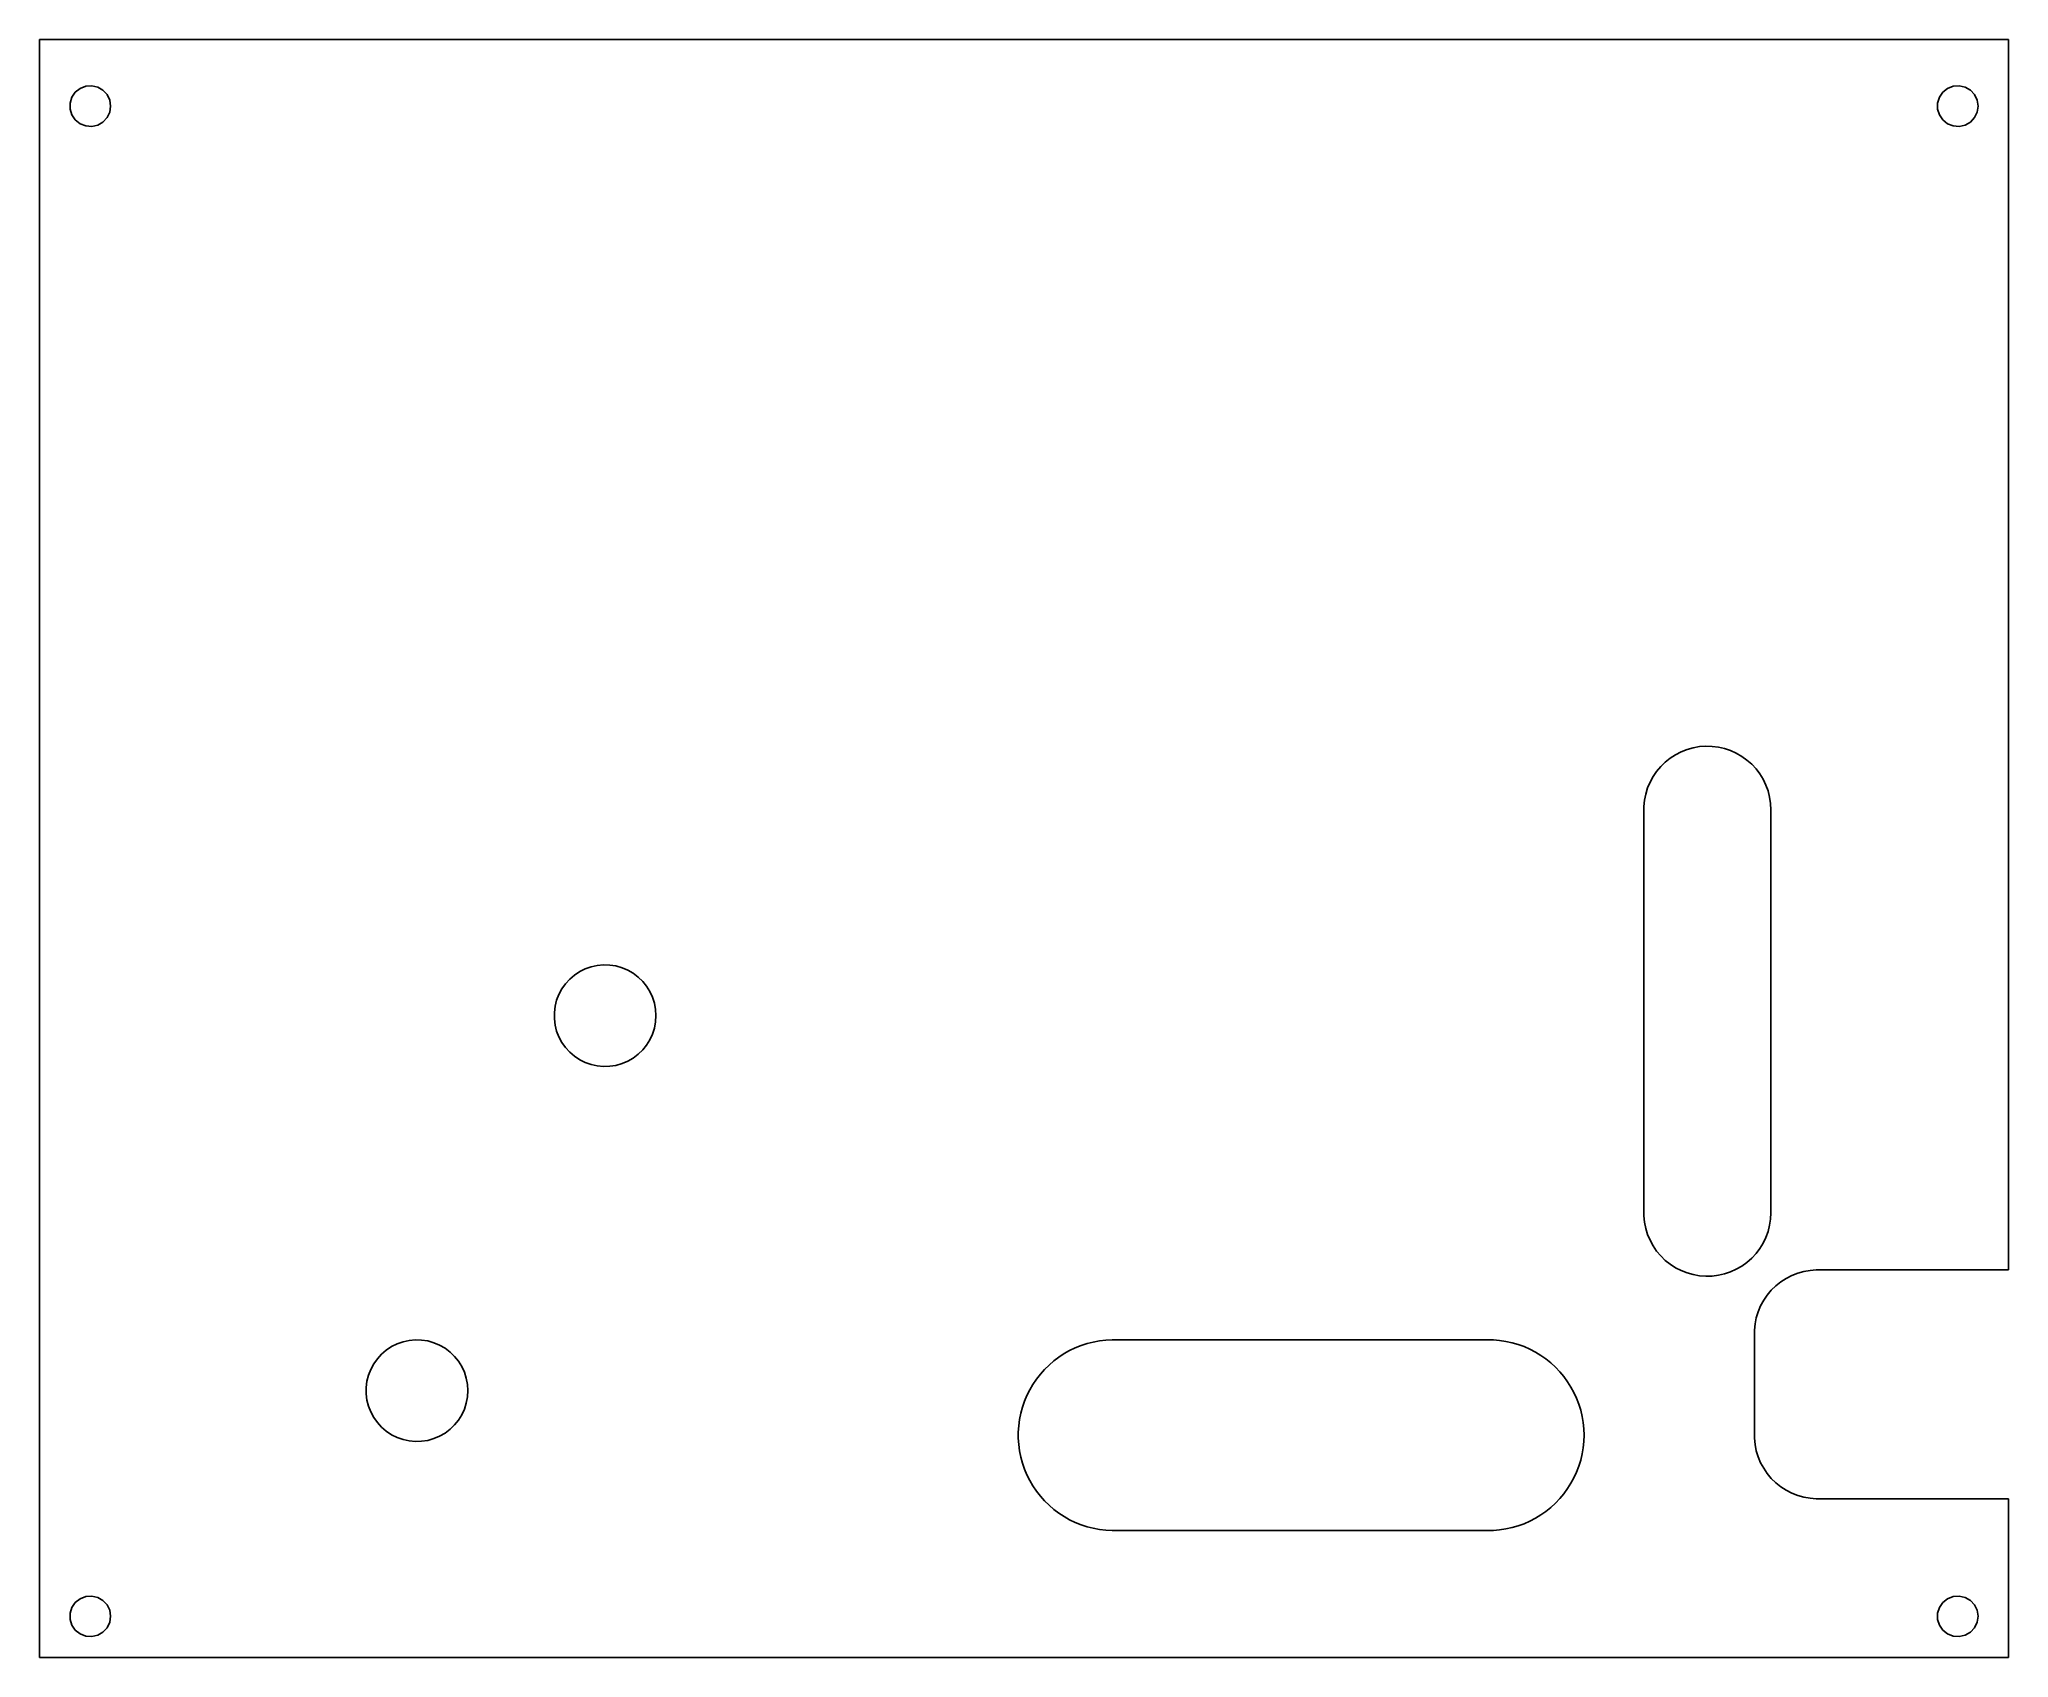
# Model space of a CAD drawing. Header units: metres. Extents: x -8 to 147, y -3 to 124.
import ezdxf

# ---------------------------------------------------------------- set-up
doc = ezdxf.new("R2010")
doc.units = ezdxf.units.M

msp = doc.modelspace()

# ---------------------------------------------------------------- linework, layer by layer
for p, q in [((146.9, 124.3), (-8, 124.3)), ((-8, 124.3), (-8, -3)), ((146.9, 27.5), (146.9, 124.3)), ((-5.58212, 119.288), (-5.44154, 119.744)), ((-5.58212, 118.812), (-5.58212, 119.288)), ((-5.44154, 119.744), (-5.17288, 120.138)), ((-5.17288, 120.138), (-4.79999, 120.436)), ((-4.79999, 120.436), (-4.35603, 120.61)), ((-4.35603, 120.61), (-3.88043, 120.646)), ((-3.88043, 120.646), (-3.41545, 120.539)), ((-3.41545, 120.539), (-3.00241, 120.301)), ((-3.00241, 120.301), (-2.67801, 119.951)), ((-2.67801, 119.951), (-2.47107, 119.522)), ((-2.47107, 119.522), (-2.39999, 119.05)), ((141.318, 119.288), (141.458, 119.744)), ((141.318, 118.812), (141.318, 119.288)), ((141.458, 119.744), (141.727, 120.138)), ((141.727, 120.138), (142.1, 120.436)), ((142.1, 120.436), (142.544, 120.61)), ((142.544, 120.61), (143.02, 120.646)), ((143.02, 120.646), (143.485, 120.539)), ((143.485, 120.539), (143.898, 120.301)), ((143.898, 120.301), (144.222, 119.951)), ((144.222, 119.951), (144.429, 119.522)), ((144.429, 119.522), (144.5, 119.05)), ((-5.44154, 118.356), (-5.58212, 118.812)), ((-5.17288, 117.962), (-5.44154, 118.356)), ((-4.79999, 117.664), (-5.17288, 117.962)), ((-3.00241, 117.799), (-3.41545, 117.561)), ((-2.67801, 118.149), (-3.00241, 117.799)), ((-2.47107, 118.578), (-2.67801, 118.149)), ((-2.39999, 119.05), (-2.47107, 118.578)), ((141.458, 118.356), (141.318, 118.812)), ((141.727, 117.962), (141.458, 118.356)), ((142.1, 117.664), (141.727, 117.962)), ((143.898, 117.799), (143.485, 117.561)), ((144.222, 118.149), (143.898, 117.799)), ((144.429, 118.578), (144.222, 118.149)), ((144.5, 119.05), (144.429, 118.578)), ((-4.35603, 117.49), (-4.79999, 117.664)), ((-3.88043, 117.454), (-4.35603, 117.49)), ((-3.41545, 117.561), (-3.88043, 117.454)), ((142.544, 117.49), (142.1, 117.664)), ((143.02, 117.454), (142.544, 117.49)), ((143.485, 117.561), (143.02, 117.454)), ((120.7, 68.0301), (121.144, 68.2575)), ((121.144, 68.2575), (121.608, 68.4396)), ((121.608, 68.4396), (122.087, 68.5746)), ((122.087, 68.5746), (122.578, 68.6612)), ((122.578, 68.6612), (123.075, 68.6984)), ((123.075, 68.6984), (123.574, 68.686)), ((123.574, 68.686), (124.068, 68.624)), ((124.068, 68.624), (124.554, 68.5131)), ((124.554, 68.5131), (125.027, 68.3544)), ((125.027, 68.3544), (125.481, 68.1494)), ((118.934, 66.3072), (119.214, 66.719)), ((119.214, 66.719), (119.535, 67.1009)), ((119.535, 67.1009), (119.892, 67.4489)), ((119.892, 67.4489), (120.281, 67.7597)), ((120.281, 67.7597), (120.7, 68.0301)), ((125.481, 68.1494), (125.913, 67.9001)), ((125.913, 67.9001), (126.317, 67.6091)), ((126.317, 67.6091), (126.691, 67.2793)), ((126.691, 67.2793), (127.03, 66.9139)), ((127.03, 66.9139), (127.331, 66.5166)), ((118.355, 64.9338), (118.502, 65.4101)), ((118.502, 65.4101), (118.695, 65.8694)), ((118.695, 65.8694), (118.934, 66.3072)), ((127.331, 66.5166), (127.591, 66.0913)), ((127.591, 66.0913), (127.807, 65.6422)), ((127.807, 65.6422), (127.978, 65.1738)), ((127.978, 65.1738), (128.101, 64.6907)), ((118.206, 63.9492), (118.256, 64.4452)), ((118.206, 31.7508), (118.206, 63.9492)), ((118.256, 64.4452), (118.355, 64.9338)), ((128.101, 64.6907), (128.175, 64.1978)), ((128.175, 64.1978), (128.2, 63.7)), ((128.2, 63.7), (128.2, 32)), ((34.5, 50.9641), (34.9409, 51.1836)), ((34.9409, 51.1836), (35.4053, 51.3473)), ((35.4053, 51.3473), (35.8864, 51.4527)), ((35.8864, 51.4527), (36.3768, 51.4981)), ((36.3768, 51.4981), (36.8691, 51.4829)), ((36.8691, 51.4829), (37.3557, 51.4074)), ((37.3557, 51.4074), (37.8294, 51.2726)), ((37.8294, 51.2726), (38.2829, 51.0806)), ((32.8661, 49.1718), (33.0991, 49.6057)), ((33.0991, 49.6057), (33.3837, 50.0077)), ((33.3837, 50.0077), (33.7155, 50.3716)), ((33.7155, 50.3716), (34.0895, 50.6921)), ((34.0895, 50.6921), (34.5, 50.9641)), ((38.2829, 51.0806), (38.7095, 50.8344)), ((38.7095, 50.8344), (39.1025, 50.5376)), ((39.1025, 50.5376), (39.456, 50.1948)), ((39.456, 50.1948), (39.7648, 49.8111)), ((39.7648, 49.8111), (40.024, 49.3924)), ((32.5076, 47.7462), (32.5681, 48.235)), ((32.5681, 48.235), (32.6882, 48.7126)), ((32.6882, 48.7126), (32.8661, 49.1718)), ((40.024, 49.3924), (40.2299, 48.945)), ((40.2299, 48.945), (40.3792, 48.4756)), ((40.3792, 48.4756), (40.4697, 47.9915)), ((32.5076, 47.2538), (32.5076, 47.7462)), ((32.5681, 46.765), (32.5076, 47.2538)), ((32.6882, 46.2874), (32.5681, 46.765)), ((40.3792, 46.5243), (40.2299, 46.055)), ((40.4697, 47.0084), (40.3792, 46.5243)), ((40.4697, 47.9915), (40.5, 47.5)), ((40.5, 47.5), (40.4697, 47.0084)), ((32.8661, 45.8282), (32.6882, 46.2874)), ((33.0991, 45.3943), (32.8661, 45.8282)), ((33.3837, 44.9923), (33.0991, 45.3943)), ((33.7155, 44.6283), (33.3837, 44.9923)), ((39.7648, 45.1889), (39.456, 44.8052)), ((40.024, 45.6076), (39.7648, 45.1889)), ((40.2299, 46.055), (40.024, 45.6076)), ((34.0895, 44.3079), (33.7155, 44.6283)), ((34.5, 44.0359), (34.0895, 44.3079)), ((34.9409, 43.8164), (34.5, 44.0359)), ((35.4053, 43.6527), (34.9409, 43.8164)), ((35.8864, 43.5473), (35.4053, 43.6527)), ((36.3768, 43.5019), (35.8864, 43.5473)), ((36.8691, 43.5171), (36.3768, 43.5019)), ((37.3557, 43.5926), (36.8691, 43.5171)), ((37.8294, 43.7274), (37.3557, 43.5926)), ((38.2829, 43.9193), (37.8294, 43.7274)), ((38.7095, 44.1656), (38.2829, 43.9193)), ((39.1025, 44.4624), (38.7095, 44.1656)), ((39.456, 44.8052), (39.1025, 44.4624)), ((118.256, 31.2548), (118.206, 31.7508)), ((118.355, 30.7662), (118.256, 31.2548)), ((128.101, 31.0093), (127.978, 30.5262)), ((128.175, 31.5022), (128.101, 31.0093)), ((128.2, 32), (128.175, 31.5022)), ((118.502, 30.2899), (118.355, 30.7662)), ((118.695, 29.8306), (118.502, 30.2899)), ((118.934, 29.3928), (118.695, 29.8306)), ((127.591, 29.6087), (127.331, 29.1834)), ((127.807, 30.0578), (127.591, 29.6087)), ((127.978, 30.5262), (127.807, 30.0578)), ((119.214, 28.981), (118.934, 29.3928)), ((119.535, 28.5991), (119.214, 28.981)), ((119.892, 28.2511), (119.535, 28.5991)), ((120.281, 27.9403), (119.892, 28.2511)), ((120.7, 27.6699), (120.281, 27.9403)), ((126.317, 28.0908), (125.913, 27.7999)), ((126.691, 28.4207), (126.317, 28.0908)), ((127.03, 28.7861), (126.691, 28.4207)), ((127.331, 29.1834), (127.03, 28.7861)), ((121.144, 27.4425), (120.7, 27.6699)), ((121.608, 27.2604), (121.144, 27.4425)), ((122.087, 27.1254), (121.608, 27.2604)), ((122.578, 27.0388), (122.087, 27.1254)), ((123.075, 27.0015), (122.578, 27.0388)), ((123.574, 27.014), (123.075, 27.0015)), ((124.068, 27.076), (123.574, 27.014)), ((124.554, 27.1869), (124.068, 27.076)), ((125.027, 27.3456), (124.554, 27.1869)), ((125.481, 27.5506), (125.027, 27.3456)), ((125.913, 27.7999), (125.481, 27.5506)), ((128.592, 26.2489), (128.981, 26.5597)), ((128.981, 26.5597), (129.4, 26.8301)), ((129.4, 26.8301), (129.844, 27.0575)), ((129.844, 27.0575), (130.308, 27.2396)), ((130.308, 27.2396), (130.787, 27.3746)), ((130.787, 27.3746), (131.278, 27.4612)), ((131.278, 27.4612), (131.775, 27.4984)), ((131.775, 27.4984), (145.9, 27.5)), ((145.9, 27.5), (146.9, 27.5)), ((127.395, 24.6694), (127.634, 25.1072)), ((127.634, 25.1072), (127.914, 25.519)), ((127.914, 25.519), (128.235, 25.9009)), ((128.235, 25.9009), (128.592, 26.2489)), ((126.906, 22.7492), (126.956, 23.2452)), ((126.956, 23.2452), (127.055, 23.7338)), ((127.055, 23.7338), (127.202, 24.2101)), ((127.202, 24.2101), (127.395, 24.6694)), ((20.1409, 21.6836), (20.6053, 21.8473)), ((20.6053, 21.8473), (21.0864, 21.9527)), ((21.0864, 21.9527), (21.5768, 21.9981)), ((21.5768, 21.9981), (22.0691, 21.9829)), ((22.0691, 21.9829), (22.5557, 21.9074)), ((22.5557, 21.9074), (23.0294, 21.7726)), ((23.0294, 21.7726), (23.4829, 21.5806)), ((73.9478, 21.5524), (74.4195, 21.7056)), ((74.4195, 21.7056), (74.9003, 21.8274)), ((74.9003, 21.8274), (75.388, 21.9171)), ((75.388, 21.9171), (75.8806, 21.9744)), ((75.8806, 21.9744), (76.376, 21.999)), ((76.376, 21.999), (105.876, 21.999)), ((105.876, 21.999), (106.372, 21.9908)), ((106.372, 21.9908), (106.866, 21.9498)), ((106.866, 21.9498), (107.357, 21.8763)), ((107.357, 21.8763), (107.841, 21.7705)), ((107.841, 21.7705), (108.318, 21.6329)), ((126.906, 14.2508), (126.906, 22.7492)), ((18.2991, 20.1057), (18.5837, 20.5077)), ((18.5837, 20.5077), (18.9155, 20.8716)), ((18.9155, 20.8716), (19.2895, 21.1921)), ((19.2895, 21.1921), (19.7, 21.4641)), ((19.7, 21.4641), (20.1409, 21.6836)), ((23.4829, 21.5806), (23.9095, 21.3344)), ((23.9095, 21.3344), (24.3025, 21.0376)), ((24.3025, 21.0376), (24.656, 20.6948)), ((24.656, 20.6948), (24.9648, 20.3111)), ((24.9648, 20.3111), (25.224, 19.8924)), ((71.4204, 20.0179), (71.7962, 20.3416)), ((71.7962, 20.3416), (72.1925, 20.6397)), ((72.1925, 20.6397), (72.6077, 20.9109)), ((72.6077, 20.9109), (73.0399, 21.1542)), ((73.0399, 21.1542), (73.4873, 21.3683)), ((73.4873, 21.3683), (73.9478, 21.5524)), ((108.318, 21.6329), (108.784, 21.4641)), ((108.784, 21.4641), (109.238, 21.2649)), ((109.238, 21.2649), (109.678, 21.0361)), ((109.678, 21.0361), (110.102, 20.7787)), ((110.102, 20.7787), (110.508, 20.4939)), ((110.508, 20.4939), (110.894, 20.1829)), ((110.894, 20.1829), (111.259, 19.847)), ((17.7076, 18.2462), (17.7681, 18.735)), ((17.7681, 18.735), (17.8882, 19.2126)), ((17.8882, 19.2126), (18.0661, 19.6718)), ((18.0661, 19.6718), (18.2991, 20.1057)), ((25.224, 19.8924), (25.4299, 19.445)), ((25.4299, 19.445), (25.5792, 18.9756)), ((25.5792, 18.9756), (25.6697, 18.4915)), ((70.1543, 18.4977), (70.4324, 18.9084)), ((70.4324, 18.9084), (70.737, 19.2998)), ((70.737, 19.2998), (71.0668, 19.6702)), ((71.0668, 19.6702), (71.4204, 20.0179)), ((111.259, 19.847), (111.601, 19.4877)), ((111.601, 19.4877), (111.919, 19.1066)), ((111.919, 19.1066), (112.21, 18.7054)), ((112.21, 18.7054), (112.474, 18.2857)), ((17.7076, 17.7538), (17.7076, 18.2462)), ((17.7681, 17.265), (17.7076, 17.7538)), ((17.8882, 16.7874), (17.7681, 17.265)), ((25.6697, 17.5084), (25.5792, 17.0243)), ((25.6697, 18.4915), (25.7, 18)), ((25.7, 18), (25.6697, 17.5084)), ((69.3297, 16.6994), (69.4908, 17.1684)), ((69.4908, 17.1684), (69.6824, 17.6259)), ((69.6824, 17.6259), (69.9039, 18.0696)), ((69.9039, 18.0696), (70.1543, 18.4977)), ((112.474, 18.2857), (112.71, 17.8496)), ((112.71, 17.8496), (112.917, 17.3987)), ((112.917, 17.3987), (113.094, 16.9352)), ((18.0661, 16.3282), (17.8882, 16.7874)), ((18.2991, 15.8943), (18.0661, 16.3282)), ((18.5837, 15.4923), (18.2991, 15.8943)), ((18.9155, 15.1283), (18.5837, 15.4923)), ((24.9648, 15.6889), (24.656, 15.3052)), ((25.224, 16.1076), (24.9648, 15.6889)), ((25.4299, 16.555), (25.224, 16.1076)), ((25.5792, 17.0243), (25.4299, 16.555)), ((69.0369, 15.2428), (69.1023, 15.7345)), ((69.1023, 15.7345), (69.2, 16.2207)), ((69.2, 16.2207), (69.3297, 16.6994)), ((113.094, 16.9352), (113.239, 16.4611)), ((113.239, 16.4611), (113.353, 15.9784)), ((113.353, 15.9784), (113.434, 15.4892)), ((19.2895, 14.8079), (18.9155, 15.1283)), ((19.7, 14.5359), (19.2895, 14.8079)), ((20.1409, 14.3164), (19.7, 14.5359)), ((20.6053, 14.1527), (20.1409, 14.3164)), ((21.0864, 14.0473), (20.6053, 14.1527)), ((21.5768, 14.0019), (21.0864, 14.0473)), ((22.0691, 14.0171), (21.5768, 14.0019)), ((22.5557, 14.0926), (22.0691, 14.0171)), ((23.0294, 14.2274), (22.5557, 14.0926)), ((23.4829, 14.4193), (23.0294, 14.2274)), ((23.9095, 14.6656), (23.4829, 14.4193)), ((24.3025, 14.9624), (23.9095, 14.6656)), ((24.656, 15.3052), (24.3025, 14.9624)), ((69.0041, 14.748), (69.0369, 15.2428)), ((69.0041, 14.252), (69.0041, 14.748)), ((69.0369, 13.7572), (69.0041, 14.252)), ((113.434, 15.4892), (113.484, 14.9957)), ((113.484, 14.0043), (113.434, 13.5108)), ((113.484, 14.9957), (113.5, 14.5)), ((113.5, 14.5), (113.484, 14.0043)), ((126.956, 13.7548), (126.906, 14.2508)), ((69.1023, 13.2655), (69.0369, 13.7572)), ((69.2, 12.7793), (69.1023, 13.2655)), ((69.3297, 12.3006), (69.2, 12.7793)), ((113.239, 12.5389), (113.094, 12.0647)), ((113.353, 13.0216), (113.239, 12.5389)), ((113.434, 13.5108), (113.353, 13.0216)), ((127.055, 13.2662), (126.956, 13.7548)), ((127.202, 12.7899), (127.055, 13.2662)), ((127.395, 12.3306), (127.202, 12.7899)), ((69.4908, 11.8315), (69.3297, 12.3006)), ((69.6824, 11.3741), (69.4908, 11.8315)), ((69.9039, 10.9304), (69.6824, 11.3741)), ((70.1543, 10.5023), (69.9039, 10.9304)), ((112.71, 11.1504), (112.474, 10.7142)), ((112.917, 11.6012), (112.71, 11.1504)), ((113.094, 12.0647), (112.917, 11.6012)), ((127.634, 11.8928), (127.395, 12.3306)), ((127.914, 11.481), (127.634, 11.8928)), ((128.235, 11.0991), (127.914, 11.481)), ((128.592, 10.7511), (128.235, 11.0991)), ((70.4324, 10.0916), (70.1543, 10.5023)), ((70.737, 9.70023), (70.4324, 10.0916)), ((71.0668, 9.32985), (70.737, 9.70023)), ((71.4204, 8.98206), (71.0668, 9.32985)), ((111.601, 9.51231), (111.259, 9.15303)), ((111.919, 9.8934), (111.601, 9.51231)), ((112.21, 10.2946), (111.919, 9.8934)), ((112.474, 10.7142), (112.21, 10.2946)), ((128.981, 10.4403), (128.592, 10.7511)), ((129.4, 10.1699), (128.981, 10.4403)), ((129.844, 9.94246), (129.4, 10.1699)), ((130.308, 9.76036), (129.844, 9.94246)), ((130.787, 9.62535), (130.308, 9.76036)), ((131.278, 9.5388), (130.787, 9.62535)), ((131.775, 9.50154), (131.278, 9.5388)), ((145.9, 9.5), (131.775, 9.50154)), ((146.9, 9.5), (145.9, 9.5)), ((146.9, -3), (146.9, 9.5)), ((71.7962, 8.65842), (71.4204, 8.98206)), ((72.1925, 8.36031), (71.7962, 8.65842)), ((72.6077, 8.08905), (72.1925, 8.36031)), ((73.0399, 7.84583), (72.6077, 8.08905)), ((73.4873, 7.6317), (73.0399, 7.84583)), ((109.678, 7.96387), (109.238, 7.73506)), ((110.102, 8.22124), (109.678, 7.96387)), ((110.508, 8.50609), (110.102, 8.22124)), ((110.894, 8.81712), (110.508, 8.50609)), ((111.259, 9.15303), (110.894, 8.81712)), ((73.9478, 7.4476), (73.4873, 7.6317)), ((74.4195, 7.29434), (73.9478, 7.4476)), ((74.9003, 7.17259), (74.4195, 7.29434)), ((75.388, 7.08289), (74.9003, 7.17259)), ((75.8806, 7.0256), (75.388, 7.08289)), ((76.376, 7.00102), (75.8806, 7.0256)), ((105.876, 7.00102), (76.376, 7.00102)), ((106.372, 7.00922), (105.876, 7.00102)), ((106.866, 7.05017), (106.372, 7.00922)), ((107.357, 7.1237), (106.866, 7.05017)), ((107.841, 7.22949), (107.357, 7.1237)), ((108.318, 7.36707), (107.841, 7.22949)), ((108.784, 7.53584), (108.318, 7.36707)), ((109.238, 7.73506), (108.784, 7.53584)), ((-5.17288, 1.33827), (-4.79999, 1.63564)), ((-4.79999, 1.63564), (-4.35603, 1.80988)), ((-4.35603, 1.80988), (-3.88043, 1.84552)), ((-3.88043, 1.84552), (-3.41545, 1.7394)), ((-3.41545, 1.7394), (-3.00241, 1.50092)), ((141.727, 1.33827), (142.1, 1.63564)), ((142.1, 1.63564), (142.544, 1.80988)), ((142.544, 1.80988), (143.02, 1.84552)), ((143.02, 1.84552), (143.485, 1.7394)), ((143.485, 1.7394), (143.898, 1.50092)), ((-5.58212, 0.488464), (-5.44154, 0.944214)), ((-5.58212, 0.01152), (-5.58212, 0.488464)), ((-5.44154, -0.444214), (-5.58212, 0.01152)), ((-5.44154, 0.944214), (-5.17288, 1.33827)), ((-3.00241, 1.50092), (-2.67801, 1.15131)), ((-2.67801, 1.15131), (-2.47107, 0.721603)), ((-2.47107, 0.721603), (-2.39999, 0.25)), ((-2.39999, 0.25), (-2.47107, -0.221603)), ((141.318, 0.488464), (141.458, 0.944214)), ((141.318, 0.01152), (141.318, 0.488464)), ((141.458, -0.444214), (141.318, 0.01152)), ((141.458, 0.944214), (141.727, 1.33827)), ((143.898, 1.50092), (144.222, 1.15131)), ((144.222, 1.15131), (144.429, 0.721603)), ((144.429, 0.721603), (144.5, 0.25)), ((144.5, 0.25), (144.429, -0.221603)), ((-5.17288, -0.838272), (-5.44154, -0.444214)), ((-4.79999, -1.13564), (-5.17288, -0.838272)), ((-4.35603, -1.30988), (-4.79999, -1.13564)), ((-3.88043, -1.34552), (-4.35603, -1.30988)), ((-3.41545, -1.2394), (-3.88043, -1.34552)), ((-3.00241, -1.00092), (-3.41545, -1.2394)), ((-2.67801, -0.651306), (-3.00241, -1.00092)), ((-2.47107, -0.221603), (-2.67801, -0.651306)), ((141.727, -0.838272), (141.458, -0.444214)), ((142.1, -1.13564), (141.727, -0.838272)), ((142.544, -1.30988), (142.1, -1.13564)), ((143.02, -1.34552), (142.544, -1.30988)), ((143.485, -1.2394), (143.02, -1.34552)), ((143.898, -1.00092), (143.485, -1.2394)), ((144.222, -0.651306), (143.898, -1.00092)), ((144.429, -0.221603), (144.222, -0.651306)), ((-8, -3), (146.9, -3))]:
    msp.add_line(p, q)

doc.saveas('drawing.dxf')
